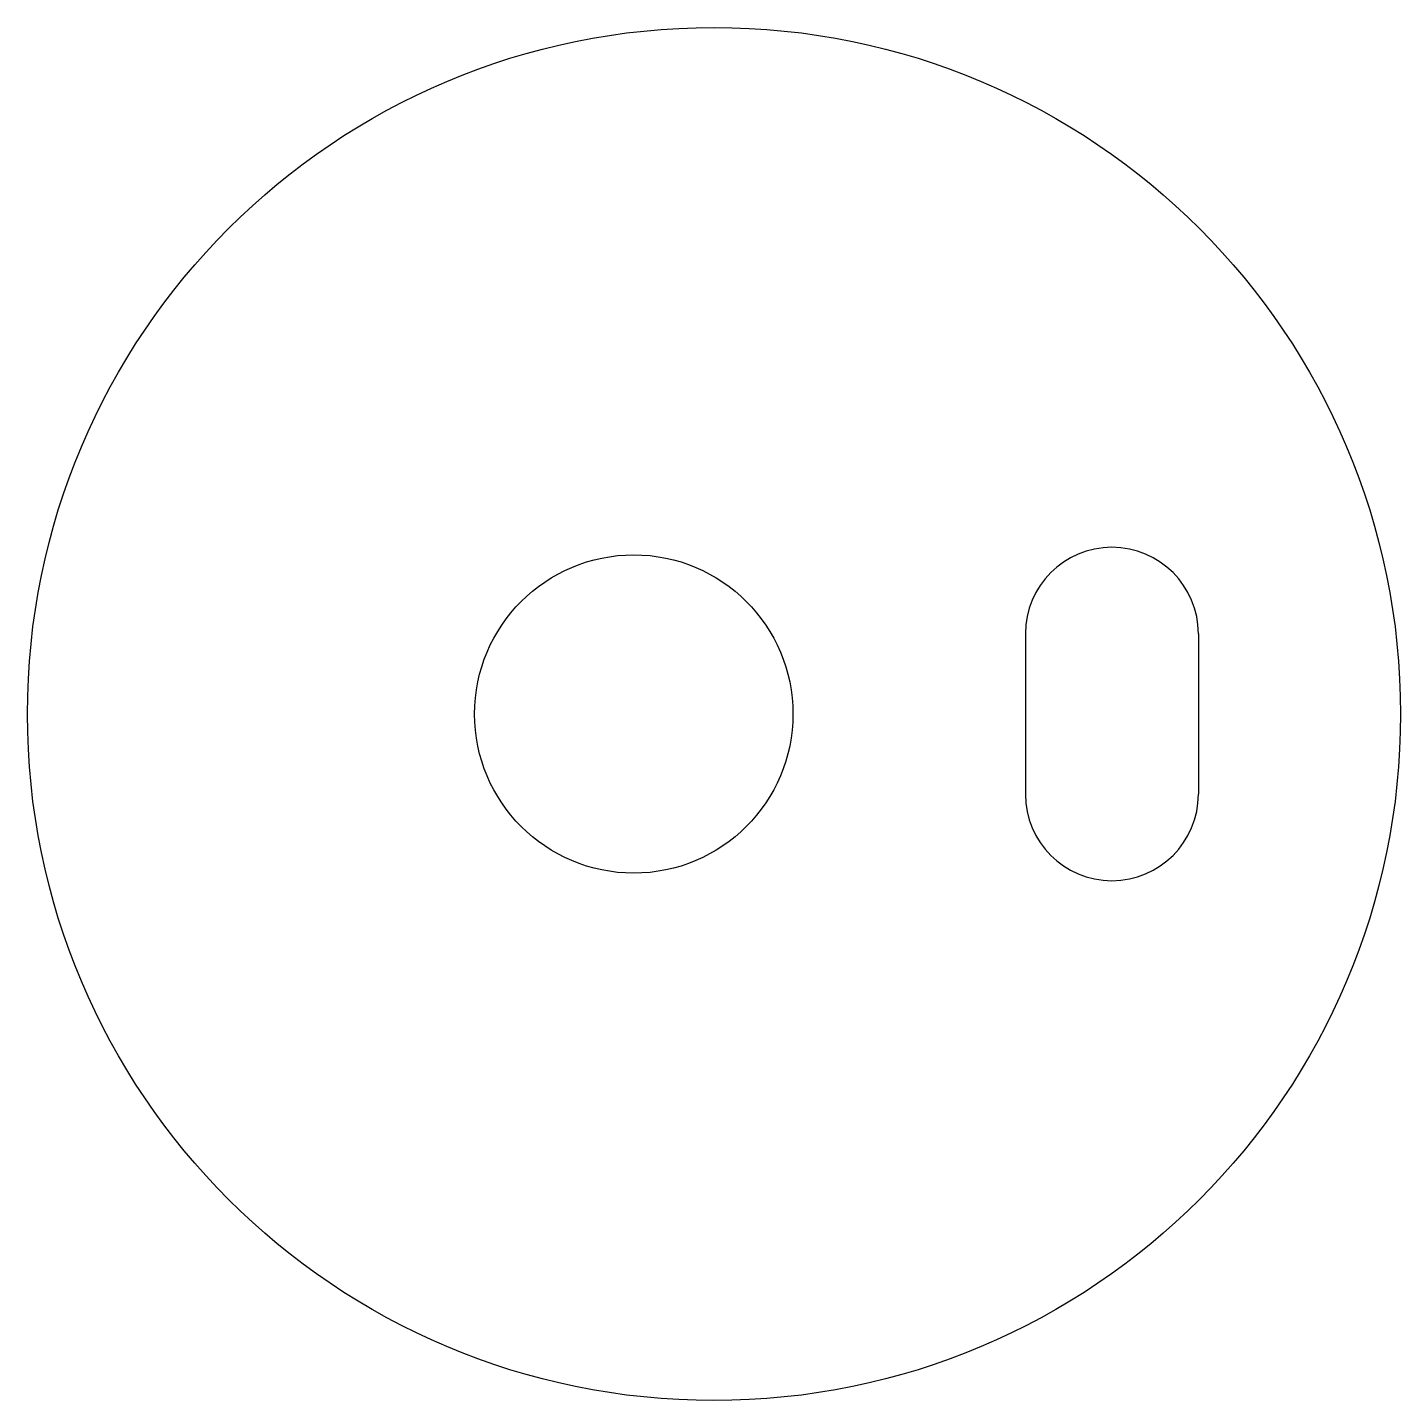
# Model space of a CAD drawing. Header units: millimetres. Extents: x -24 to 30.4, y -27.2 to 27.2.
import ezdxf

# ---------------------------------------------------------------- set-up
doc = ezdxf.new("R2010")
doc.units = ezdxf.units.MM

msp = doc.modelspace()

# ---------------------------------------------------------------- linework, layer by layer
for p, q in [((15.5, 3.175), (15.5, -3.175)), ((22.35, 3.175), (22.35, -3.175))]:
    msp.add_line(p, q)
for centre, radius in [((3.175, 0), 27.175), ((0, 0), 6.3)]:
    msp.add_circle(centre, radius)
for centre, start, end in [((18.925, 3.175), 0, 180), ((18.925, -3.175), 180, 360)]:
    msp.add_arc(centre, 3.425, start, end)

doc.saveas('drawing.dxf')
